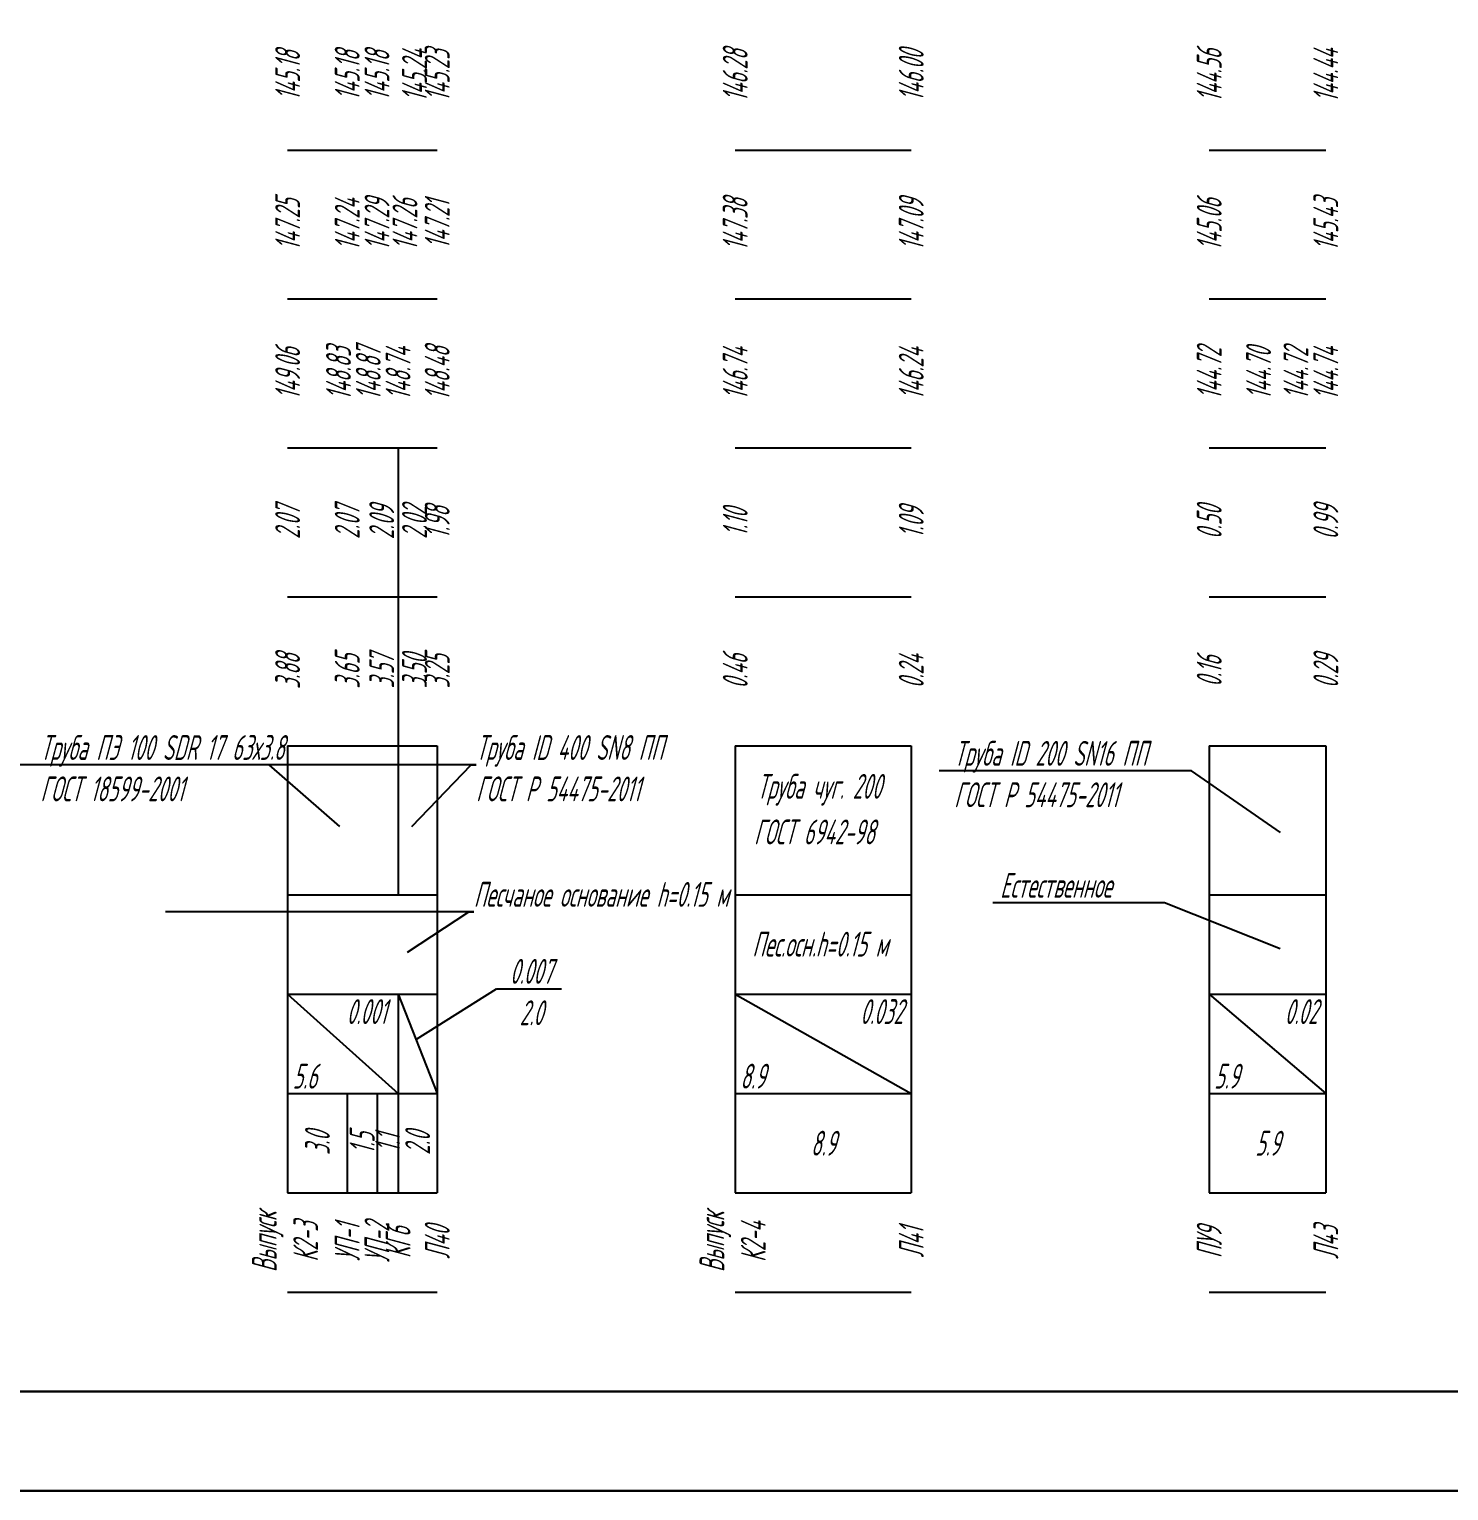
# Model space of a CAD drawing. Header units: metres. Extents: x -30 to 2050, y -671 to -251.
# Drawn here: x 980.5 to 1123.4, y -670.5 to -523.4 of the extents above; entities that cross this region are included whole.
import ezdxf
from ezdxf import colors
from ezdxf.entities.mleader import LeaderData, LeaderLine
from ezdxf.enums import TextEntityAlignment as Align
from ezdxf.math import Vec2, Vec3

# ---------------------------------------------------------------- set-up
doc = ezdxf.new("R2010")
doc.units = ezdxf.units.M
doc.header["$LTSCALE"] = 0.2
doc.layers.add('МГТ_ИГ_Вспомогательный', color=220, linetype='Continuous', lineweight=30)
doc.layers.add('Таблица', color=7, linetype='Continuous')
doc.styles.add('SPDS', font='SPDS', dxfattribs={"width": 0.7, "oblique": 15, "height": 2.5})
doc.styles.get("Standard").update_dxf_attribs({"font": 'SPDS.shx', "width": 0.7, "oblique": 15, "height": 3})

# ---------------------------------------------------------------- blocks, each defined once
blk = doc.blocks.new('_None')

msp = doc.modelspace()

# ---------------------------------------------------------------- linework, layer by layer
at = {"layer": 'МГТ_ИГ_Вспомогательный', "color": 0}
for points in [[(-30, -250.55), (2050, -250.55), (2050, -670.55), (-30, -670.55)], [(2045, -660.55), (-10, -660.55), (-10, -255.55), (2045, -255.55)]]:
    msp.add_lwpolyline(points, close=True, dxfattribs=at)
at = {"layer": 'Таблица'}
for p, q in [((1006.52, -535.55), (1021.58, -535.55)), ((1051.58, -535.55), (1069.3, -535.55)), ((1099.3, -535.55), (1111.04, -535.55)), ((1006.52, -550.55), (1021.58, -550.55)), ((1051.58, -550.55), (1069.3, -550.55)), ((1099.3, -550.55), (1111.04, -550.55)), ((1006.52, -565.55), (1021.58, -565.55)), ((1017.64, -565.55), (1017.64, -580.55)), ((1051.58, -565.55), (1069.3, -565.55)), ((1099.3, -565.55), (1111.04, -565.55)), ((1006.52, -580.55), (1021.58, -580.55)), ((1017.64, -580.55), (1017.64, -595.55)), ((1051.58, -580.55), (1069.3, -580.55)), ((1099.3, -580.55), (1111.04, -580.55)), ((1006.52, -595.55), (1021.58, -595.55)), ((1006.52, -595.55), (1006.52, -610.55)), ((1017.64, -595.55), (1017.64, -610.55)), ((1021.58, -595.55), (1021.58, -610.55)), ((1051.58, -595.55), (1069.3, -595.55)), ((1051.58, -595.55), (1051.58, -610.55)), ((1069.3, -595.55), (1069.3, -610.55)), ((1099.3, -595.55), (1111.04, -595.55)), ((1099.3, -595.55), (1099.3, -610.55)), ((1111.04, -595.55), (1111.04, -610.55)), ((1006.52, -610.55), (1006.52, -620.55)), ((1006.52, -610.55), (1021.58, -610.55)), ((1021.58, -610.55), (1021.58, -620.55)), ((1051.58, -610.55), (1051.58, -620.55)), ((1051.58, -610.55), (1069.3, -610.55)), ((1069.3, -610.55), (1069.3, -620.55)), ((1099.3, -610.55), (1099.3, -620.55)), ((1099.3, -610.55), (1111.04, -610.55)), ((1111.04, -610.55), (1111.04, -620.55)), ((1006.52, -620.55), (1006.52, -630.55)), ((1006.52, -620.55), (1017.64, -630.55)), ((1006.52, -620.55), (1021.58, -620.55)), ((1017.64, -620.55), (1017.64, -630.55)), ((1017.64, -620.55), (1021.58, -630.55)), ((1021.58, -620.55), (1021.58, -630.55)), ((1051.58, -620.55), (1051.58, -630.55)), ((1051.58, -620.55), (1069.3, -630.55)), ((1051.58, -620.55), (1069.3, -620.55)), ((1069.3, -620.55), (1069.3, -630.55)), ((1099.3, -620.55), (1099.3, -630.55)), ((1099.3, -620.55), (1111.04, -630.55)), ((1099.3, -620.55), (1111.04, -620.55)), ((1111.04, -620.55), (1111.04, -630.55)), ((1006.52, -630.55), (1006.52, -640.55)), ((1006.52, -630.55), (1021.58, -630.55)), ((1012.52, -630.55), (1012.52, -640.55)), ((1015.52, -630.55), (1015.52, -640.55)), ((1017.64, -630.55), (1017.64, -640.55)), ((1021.58, -630.55), (1021.58, -640.55)), ((1051.58, -630.55), (1051.58, -640.55)), ((1051.58, -630.55), (1069.3, -630.55)), ((1069.3, -630.55), (1069.3, -640.55)), ((1099.3, -630.55), (1099.3, -640.55)), ((1099.3, -630.55), (1111.04, -630.55)), ((1111.04, -630.55), (1111.04, -640.55)), ((1006.52, -640.55), (1021.58, -640.55)), ((1051.58, -640.55), (1069.3, -640.55)), ((1099.3, -640.55), (1111.04, -640.55)), ((1006.52, -650.55), (1021.58, -650.55)), ((1051.58, -650.55), (1069.3, -650.55)), ((1099.3, -650.55), (1111.04, -650.55))]:
    msp.add_line(p, q, dxfattribs=at)

# ---------------------------------------------------------------- texts
at = {"layer": 'Таблица', "oblique": 15, "width": 0.7}
for s, p in [('145.18', (1006.52, -528.05)), ('145.18', (1012.52, -528.05)), ('145.18', (1015.52, -528.05)), ('145.23', (1021.58, -528.05)), ('146.28', (1051.58, -528.05)), ('146.00', (1069.3, -528.05)), ('144.56', (1099.3, -528.05)), ('144.44', (1111.04, -528.05)), ('147.25', (1006.52, -543.05)), ('147.29', (1015.52, -543.05)), ('147.29', (1015.52, -543.05)), ('147.38', (1051.58, -543.05)), ('147.09', (1069.3, -543.05)), ('145.43', (1111.04, -543.05)), ('147.24', (1012.52, -543.05)), ('147.24', (1012.52, -543.05)), ('147.26', (1018.33, -543.05)), ('147.21', (1021.58, -543.05)), ('145.06', (1099.3, -543.05)), ('149.06', (1006.52, -558.05)), ('148.83', (1011.64, -558.05)), ('148.83', (1011.64, -558.05)), ('148.87', (1014.64, -558.05)), ('148.87', (1014.64, -558.05)), ('148.74', (1017.64, -558.05)), ('148.74', (1017.64, -558.05)), ('148.48', (1021.58, -558.05)), ('146.74', (1051.58, -558.05)), ('146.24', (1069.3, -558.05)), ('144.72', (1099.3, -558.05)), ('144.70', (1104.27, -558.05)), ('144.72', (1108.03, -558.05)), ('144.74', (1111.04, -558.05)), ('2.07', (1006.52, -573.05)), ('2.07', (1012.52, -573.05)), ('0.99', (1111.04, -573.05)), ('1.98', (1021.58, -573.05)), ('1.10', (1051.58, -573.05)), ('1.09', (1069.3, -573.05)), ('0.50', (1099.3, -573.05)), ('3.88', (1006.52, -588.05)), ('3.65', (1012.52, -588.05)), ('3.25', (1021.58, -588.05)), ('0.46', (1051.58, -588.05)), ('0.24', (1069.3, -588.05)), ('0.16', (1099.3, -588.05)), ('0.29', (1111.04, -588.05)), ('3.0', (1009.52, -635.55)), ('1.5', (1014.02, -635.55)), ('1.1', (1016.58, -635.55)), ('2.0', (1019.61, -635.55)), ('УП-1', (1012.52, -645.55)), ('УП-2', (1015.52, -645.55)), ('КГ6', (1017.64, -645.55)), ('Л40', (1021.58, -645.55)), ('Л41', (1069.3, -645.55)), ('ПУ9', (1099.3, -645.55)), ('Л43', (1111.04, -645.55))]:
    msp.add_text(s, height=2.5, rotation=90, dxfattribs=at).set_placement(p, align=Align.MIDDLE_CENTER)
for s, p in [('145.24', (1018.04, -528.05)), ('2.02', (1018.04, -573.05)), ('3.50', (1018.04, -588.05))]:
    msp.add_text(s, height=2.5, rotation=90, dxfattribs=at).set_placement(p, align=Align.TOP_CENTER)
for s, p in [('2.09', (1017.24, -573.05)), ('3.57', (1017.24, -588.05))]:
    msp.add_text(s, height=2.5, rotation=90, dxfattribs=at).set_placement(p, align=Align.CENTER)
for s, p in [('Труба чуг. 200', (1060.03, -599.62)), ('ГОСТ 6942-98  ', (1060.44, -604.21)), ('Пес.осн.h=0.15 м', (1060.12, -615.51)), ('8.9', (1060.44, -635.55)), ('5.9', (1105.17, -635.55))]:
    msp.add_text(s, height=2.5, dxfattribs=at).set_placement(p, align=Align.MIDDLE_CENTER)
for s, p in [('0.001', (1016.47, -621.05)), ('0.032', (1068.46, -621.05)), ('0.02', (1110.2, -621.05))]:
    msp.add_text(s, height=2.5, dxfattribs=at).set_placement(p, align=Align.TOP_RIGHT)
for s, p in [('5.6', (1007.02, -630.05)), ('8.9', (1052.08, -630.05)), ('5.9', (1099.8, -630.05))]:
    msp.add_text(s, height=2.5, dxfattribs=at).set_placement(p)
at = {"layer": 'Таблица', "char_height": 2.5, "attachment_point": 1, "rotation": 90}
for s, insert in [('\\pxqc;{\\Q15;\\W0.7;Выпуск К2-3}', (1002.92, -646.83)), ('\\pxqc;{\\Q15;\\W0.7;Выпуск К2-4}', (1047.98, -646.83))]:
    msp.add_mtext_dynamic_manual_height_columns(s, width=2.6988, gutter_width=15, heights=[0], dxfattribs=dict(at, insert=insert))

# ---------------------------------------------------------------- leaders
at = {"layer": 'Таблица'}
ml = msp.add_multileader_mtext('Standard', dxfattribs=at)
ml.set_content('Труба ПЭ 100 SDR 17 63х3.8 \\PГОСТ 18599-2001', color=256, style='SPDS')
ml.set_leader_properties()
ml.set_arrow_properties(name='NONE')
ml.build(insert=Vec2(0, 0))
ml.multileader.update_dxf_attribs({"text_left_attachment_type": 6, "text_right_attachment_type": 6, "dogleg_length": 0.5, "arrow_head_size": 1})
ctx = ml.context
ctx.base_point, ctx.char_height, ctx.arrow_head_size, ctx.landing_gap_size, ctx.plane_origin = Vec3(981.63, -597.46), 2.5, 1, 0, Vec3(-885.36, 139.38)
ctx.left_attachment, ctx.right_attachment = 6, 6
notes = []
notes.append((ctx, [(0, (1, 1, 0), (1004.67, -597.46), (-1, 0), 0.5, [(0, [(1011.78, -603.67)], 0, [])])]))
ctx.mtext.insert, ctx.mtext.width, ctx.mtext.defined_height, ctx.mtext.line_spacing_style, ctx.mtext.flow_direction = Vec3(981.63, -594.46), 30.7466, 8.51, 2, 5
ml = msp.add_multileader_mtext('Standard', dxfattribs=at)
ml.set_content('Труба ID 400 SN8 ПП\\PГОСТ Р 54475-2011 ', color=256, style='SPDS')
ml.set_leader_properties()
ml.set_arrow_properties(name='NONE')
ml.build(insert=Vec2(0, 0))
ml.multileader.update_dxf_attribs({"text_left_attachment_type": 6, "text_right_attachment_type": 6, "dogleg_length": 0.5, "arrow_head_size": 1})
ctx = ml.context
ctx.base_point, ctx.char_height, ctx.arrow_head_size, ctx.landing_gap_size, ctx.plane_origin = Vec3(1025.49, -597.46), 2.5, 1, 0, Vec3(-878.1, 139.38)
ctx.left_attachment, ctx.right_attachment = 6, 6
notes.append((ctx, [(1, (1, 1, 0), (1024.99, -597.46), (1, 0), 0.5, [(0, [(1019.03, -603.67)], 0, [])])]))
ctx.mtext.insert, ctx.mtext.width, ctx.mtext.defined_height, ctx.mtext.line_spacing_style, ctx.mtext.flow_direction = Vec3(1025.49, -594.46), 30.7466, 8.51, 2, 5
ml = msp.add_multileader_mtext('Standard', dxfattribs=at)
ml.set_content('Труба ID 200 SN16 ПП\\PГОСТ Р 54475-2011 ', color=256, style='SPDS')
ml.set_leader_properties()
ml.set_arrow_properties(name='NONE')
ml.build(insert=Vec2(0, 0))
ml.multileader.update_dxf_attribs({"text_left_attachment_type": 6, "text_right_attachment_type": 6, "dogleg_length": 0.5, "arrow_head_size": 1})
ctx = ml.context
ctx.base_point, ctx.char_height, ctx.arrow_head_size, ctx.landing_gap_size, ctx.plane_origin = Vec3(1073.62, -598.05), 2.5, 1, 0, Vec3(-790.67, 138.79)
ctx.left_attachment, ctx.right_attachment = 6, 6
notes.append((ctx, [(0, (1, 1, 0), (1097.5, -598.05), (-1, 0), 0.5, [(0, [(1106.46, -604.26)], 0, [])])]))
ctx.mtext.insert, ctx.mtext.width, ctx.mtext.defined_height, ctx.mtext.line_spacing_style, ctx.mtext.flow_direction = Vec3(1073.62, -595.05), 30.7466, 8.51, 2, 5
ml = msp.add_multileader_mtext('Standard', dxfattribs=at)
ml.set_content('Естественное ', color=256, style='SPDS')
ml.set_leader_properties()
ml.set_arrow_properties(name='NONE')
ml.build(insert=Vec2(0, 0))
ml.multileader.update_dxf_attribs({"text_left_attachment_type": 6, "text_right_attachment_type": 6, "dogleg_length": 0.5, "arrow_head_size": 1})
ctx = ml.context
ctx.base_point, ctx.char_height, ctx.arrow_head_size, ctx.landing_gap_size, ctx.plane_origin = Vec3(1078.24, -611.34), 2.5, 1, 0, Vec3(-790.69, 127.07)
ctx.left_attachment, ctx.right_attachment = 6, 6
notes.append((ctx, [(0, (1, 1, 0), (1094.79, -611.34), (-1, 0), 0.5, [(0, [(1106.45, -615.98)], 0, [])])]))
ctx.mtext.insert, ctx.mtext.width, ctx.mtext.defined_height, ctx.mtext.line_spacing_style, ctx.mtext.flow_direction = Vec3(1078.24, -608.34), 18.4667, 8.05, 2, 5
ml = msp.add_multileader_mtext('Standard', dxfattribs=at)
ml.set_content('Песчаное основание h=0.15 м', color=256, style='SPDS')
ml.set_leader_properties()
ml.set_arrow_properties(name='NONE')
ml.build(insert=Vec2(0, 0))
ml.multileader.update_dxf_attribs({"text_left_attachment_type": 6, "text_right_attachment_type": 6, "dogleg_length": 0.5, "arrow_head_size": 1})
ctx = ml.context
ctx.base_point, ctx.char_height, ctx.arrow_head_size, ctx.landing_gap_size, ctx.plane_origin = Vec3(1025.26, -612.25), 2.5, 1, 0, Vec3(-878.45, 124.23)
ctx.left_attachment, ctx.right_attachment = 6, 6
notes.append((ctx, [(1, (1, 1, 0), (1024.76, -612.25), (1, 0), 0.5, [(0, [(1018.57, -616.31)], 0, [])])]))
ctx.mtext.insert, ctx.mtext.width, ctx.mtext.defined_height, ctx.mtext.line_spacing_style, ctx.mtext.flow_direction = Vec3(1025.26, -609.25), 30.7466, 8.51, 2, 5
ml = msp.add_multileader_mtext('Standard', dxfattribs=at)
ml.set_content('{\\Q15;\\W0.7;0.007\\P2.0}', color=256, style='SPDS')
ml.set_leader_properties()
ml.set_arrow_properties(name='NONE')
ml.build(insert=Vec2(0, 0))
ml.multileader.update_dxf_attribs({"text_left_attachment_type": 6, "text_right_attachment_type": 6, "dogleg_length": 0.5, "arrow_head_size": 1})
ctx = ml.context
ctx.base_point, ctx.char_height, ctx.arrow_head_size, ctx.landing_gap_size, ctx.plane_origin = Vec3(1028.06, -620), 2.5, 1, 0, Vec3(-875.62, 117.45)
ctx.left_attachment, ctx.right_attachment, ctx.text_align_type = 6, 6, 1
notes.append((ctx, [(1, (1, 1, 0), (1027.56, -620), (1, 0), 0.5, [(0, [(1019.5, -625.08)], 0, [])])]))
ctx.mtext.insert, ctx.mtext.width, ctx.mtext.defined_height, ctx.mtext.alignment, ctx.mtext.line_spacing_style, ctx.mtext.flow_direction = Vec3(1031.04, -617), 22.007, 8.32, 2, 2, 5
for ctx, leaders in notes:
    for number, flags, end, landing, length, lines in leaders:
        leader = LeaderData()
        leader.index, (leader.has_last_leader_line, leader.has_dogleg_vector, leader.attachment_direction) = number, flags
        leader.last_leader_point, leader.dogleg_vector, leader.dogleg_length = Vec3(end), Vec3(landing), length
        for number, points, colour, breaks in lines:
            line = LeaderLine()
            line.index, line.vertices, line.color, line.breaks = number, Vec3.list(points), colors.encode_raw_color(colour), breaks
            leader.lines.append(line)
        ctx.leaders.append(leader)

doc.saveas('drawing.dxf')
